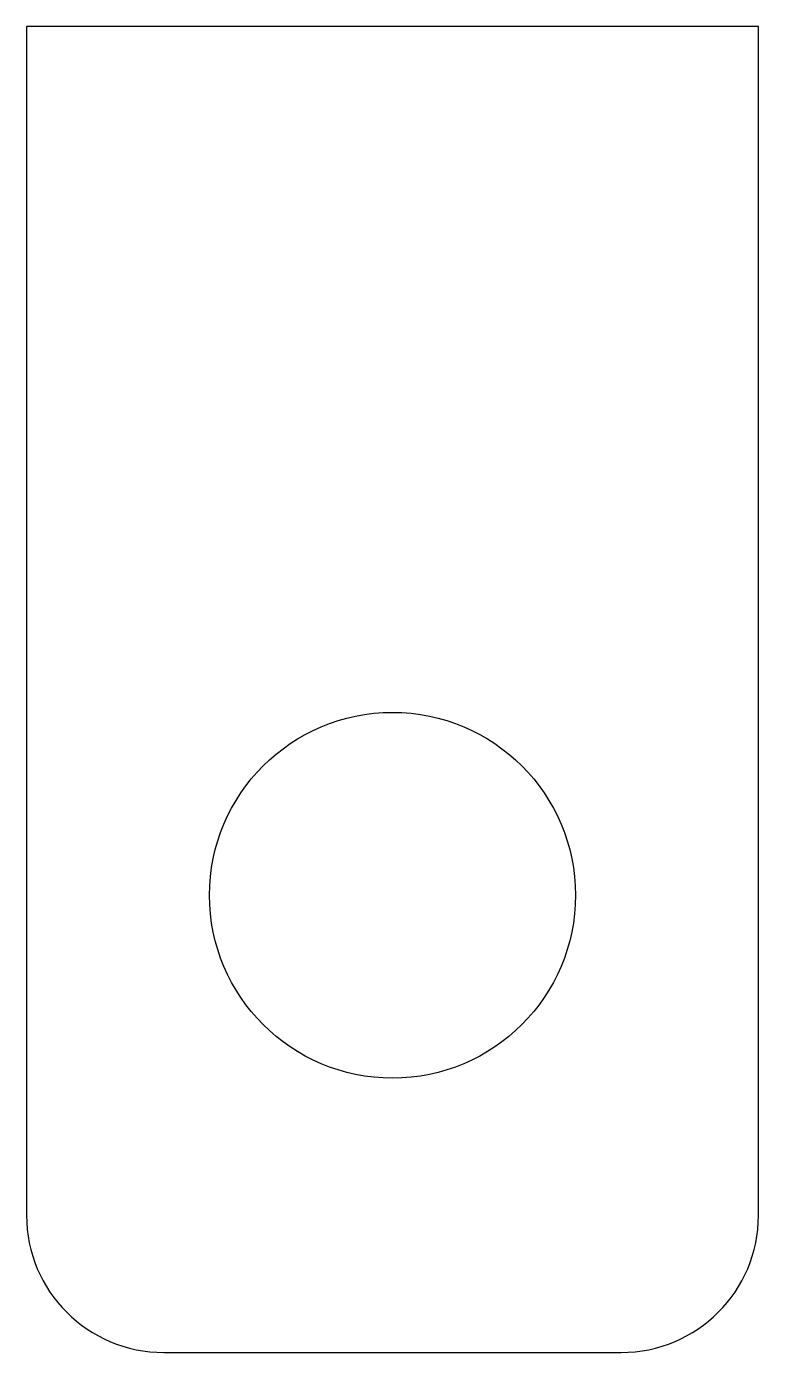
# Model space of a CAD drawing. Header units: inches. Extents: x 0 to 2, y 0 to 3.62.
import ezdxf

# ---------------------------------------------------------------- set-up
doc = ezdxf.new("R2010")
doc.units = ezdxf.units.IN
doc.header["$MEASUREMENT"] = 0
doc.layers.add('CUT', color=7, linetype='Continuous')

msp = doc.modelspace()

# ---------------------------------------------------------------- linework, layer by layer
at = {"layer": 'CUT'}
for p, q in [((0, 3.625), (0, 0.375)), ((2, 3.625), (0, 3.625)), ((2, 0.375), (2, 3.625)), ((0.375, 0), (1.625, 0))]:
    msp.add_line(p, q, dxfattribs=at)
msp.add_circle((1, 1.25), 0.5, dxfattribs=at)
for centre, start, end in [((0.375, 0.375), 180, 270), ((1.625, 0.375), 270, 360)]:
    msp.add_arc(centre, 0.375, start, end, dxfattribs=at)

doc.saveas('drawing.dxf')
